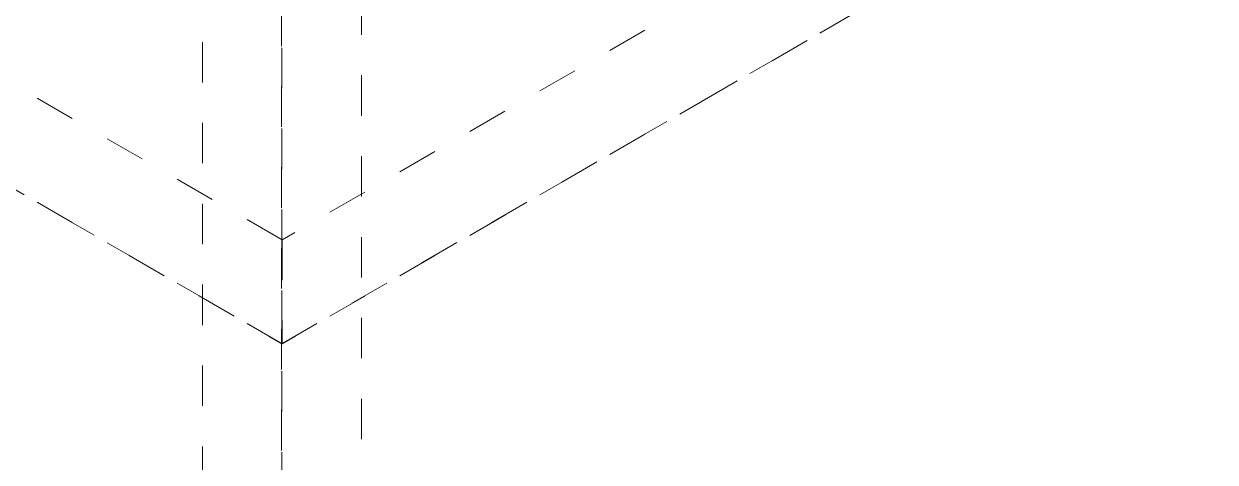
# Model space of a CAD drawing. Header units: inches. Extents: x -13 to 609, y -6 to 131.
# Drawn here: x 153.845 to 156.792, y 55.63 to 56.714 of the extents above; entities that cross this region are included whole.
import ezdxf

# ---------------------------------------------------------------- set-up
doc = ezdxf.new("R2010")
doc.units = ezdxf.units.IN
doc.linetypes.add('HIDDEN', pattern=[1.905, 1.27, -0.635])
doc.layers.add('ZANO_R_przerywana', color=250, linetype='HIDDEN', lineweight=0)

msp = doc.modelspace()

# ---------------------------------------------------------------- linework, layer by layer
at = {"layer": 'ZANO_R_przerywana', "ltscale": 0.05}
for p, q in [((154.48224, 63.95957), (154.48224, 38.24314)), ((154.48342, 56.18035), (147.52332, 60.19832)), ((161.44274, 60.19877), (154.48342, 56.18035)), ((147.52292, 59.94115), (154.48303, 55.92319)), ((154.48342, 55.92319), (147.52332, 59.94115)), ((154.48303, 55.92319), (161.44235, 59.94161)), ((161.44274, 59.94161), (154.48342, 55.92319)), ((154.28638, 53.76943), (154.28638, 58.18726)), ((154.68008, 58.18713), (154.68008, 53.76944)), ((154.48303, 54.15518), (154.48303, 56.72683)), ((154.48342, 56.18035), (154.48342, 55.92319))]:
    msp.add_line(p, q, dxfattribs=at)

doc.saveas('drawing.dxf')
